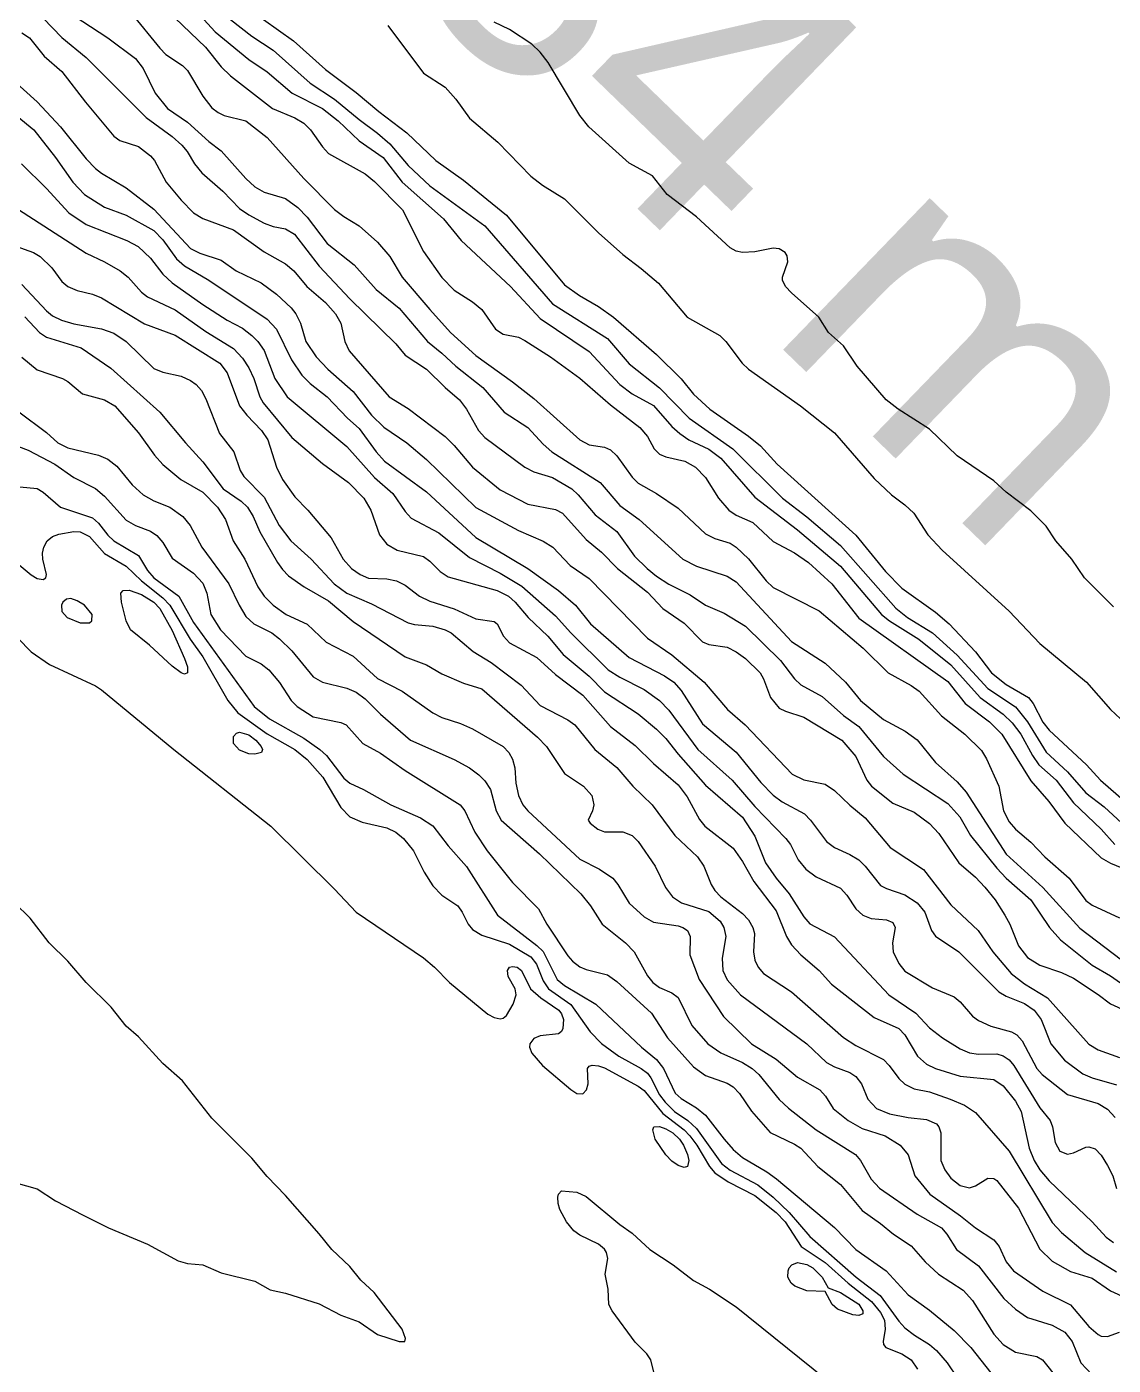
# Model space of a CAD drawing. Extents: x 474277 to 475042, y 254928 to 255625.
# Drawn here: x 474709.05 to 474736.22, y 255035.73 to 255069.19 of the extents above; entities that cross this region are included whole.
import ezdxf

# ---------------------------------------------------------------- set-up
doc = ezdxf.new("R2010")
doc.units = 0
doc.header["$MEASUREMENT"] = 0
doc.layers.add('BaseMapV2_DTM_export_MonNov09090547073261 — entities', color=1, linetype='CONTINUOUS')
doc.styles.get("Standard").update_dxf_attribs({"font": 'romans.shx'})

msp = doc.modelspace()

# ---------------------------------------------------------------- linework, layer by layer
at = {"layer": 'BaseMapV2_DTM_export_MonNov09090547073261 — entities', "color": 15, "linetype": 'Continuous', "true_color": 0xb7484b}
for points in [[(474710.023, 255069.603, 85.5), (474711.084, 255068.913, 85.5), (474711.768, 255068.402, 85.5), (474711.967, 255068.146, 85.5), (474712.268, 255067.533, 85.5), (474712.574, 255067.149, 85.5), (474713.071, 255066.806, 85.5), (474713.608, 255066.319, 85.5), (474713.915, 255066.09, 85.5), (474714.528, 255065.402, 85.5), (474714.758, 255065.193, 85.5), (474714.988, 255065.058, 85.5), (474715.525, 255064.896, 85.5), (474715.832, 255064.673, 85.5), (474716.062, 255064.434, 85.5), (474716.563, 255063.776, 85.5), (474717.237, 255063.239, 85.5), (474717.792, 255062.625, 85.5), (474718.362, 255062.153, 85.5), (474719.07, 255061.322, 85.5), (474719.435, 255061.033, 85.5), (474719.779, 255060.709, 85.5), (474720.461, 255060.172, 85.5), (474720.992, 255059.558, 85.5), (474721.582, 255059.176, 85.5), (474721.966, 255058.754, 85.5), (474722.185, 255058.562, 85.5), (474723.391, 255057.795, 85.5), (474723.883, 255057.226, 85.5), (474724.369, 255056.875, 85.5), (474725.455, 255055.878, 85.5), (474725.799, 255055.703, 85.5), (474726.566, 255055.455, 85.5), (474726.796, 255055.317, 85.5), (474728.176, 255053.828, 85.5), (474729.02, 255053.285, 85.5), (474729.528, 255052.811, 85.5), (474729.901, 255052.351, 85.5), (474730.477, 255051.876, 85.5), (474731.022, 255051.584, 85.5), (474731.32, 255051.365, 85.5), (474731.78, 255050.795, 85.5), (474732.317, 255050.318, 85.5), (474732.547, 255050.061, 85.5), (474733.544, 255048.504, 85.5), (474734.464, 255047.673, 85.5), (474735.384, 255046.654, 85.5), (474736.841, 255045.547, 85.5)], [(474711.671, 255069.526, 85.25), (474712.381, 255068.656, 85.25), (474712.534, 255068.5, 85.25), (474712.946, 255068.223, 85.25), (474713.071, 255068.102, 85.25), (474713.458, 255067.456, 85.25), (474713.685, 255067.164, 85.25), (474713.838, 255067.044, 85.25), (474713.991, 255066.971, 85.25), (474714.53, 255066.843, 85.25), (474715.065, 255066.42, 85.25), (474715.985, 255065.401, 85.25), (474716.752, 255064.622, 85.25), (474716.982, 255064.447, 85.25), (474717.365, 255064.219, 85.25), (474717.825, 255063.809, 85.25), (474718.132, 255063.448, 85.25), (474718.438, 255062.932, 85.25), (474719.129, 255062.123, 85.25), (474719.65, 255061.552, 85.25), (474720.279, 255060.973, 85.25), (474721.199, 255060.319, 85.25), (474721.736, 255059.896, 85.25), (474722.886, 255058.868, 85.25), (474723.116, 255058.743, 85.25), (474723.499, 255058.679, 85.25), (474723.652, 255058.612, 85.25), (474723.806, 255058.468, 85.25), (474724.189, 255057.932, 85.25), (474724.343, 255057.779, 85.25), (474724.803, 255057.525, 85.25), (474725.339, 255057.153, 85.25), (474726.029, 255056.516, 85.25), (474726.259, 255056.402, 85.25), (474726.643, 255056.278, 85.25), (474726.796, 255056.186, 85.25), (474727.103, 255055.893, 85.25), (474727.542, 255055.341, 85.25), (474727.716, 255055.174, 85.25), (474728.866, 255054.591, 85.25), (474729.966, 255053.654, 85.25), (474730.596, 255053.041, 85.25), (474731.167, 255052.726, 85.25), (474731.371, 255052.581, 85.25), (474731.927, 255051.967, 85.25), (474732.512, 255051.507, 85.25), (474732.93, 255051.098, 85.25), (474733.054, 255050.894, 85.25), (474733.359, 255050.204, 85.25), (474733.477, 255049.591, 85.25), (474733.62, 255049.313, 85.25), (474733.774, 255049.136, 85.25), (474734.157, 255048.806, 85.25), (474734.512, 255048.44, 85.25), (474735.119, 255047.904, 85.25), (474735.537, 255047.347, 85.25), (474735.691, 255047.229, 85.25), (474736.381, 255046.917, 85.25)], [(474709.467, 255069.404, 85.75), (474709.927, 255068.921, 85.75), (474710.541, 255068.426, 85.75), (474712.035, 255066.919, 85.75), (474712.688, 255066.447, 85.75), (474712.934, 255066.229, 85.75), (474713.068, 255066.076, 85.75), (474713.249, 255065.769, 85.75), (474713.428, 255065.539, 85.75), (474713.952, 255065.079, 85.75), (474714.375, 255064.65, 85.75), (474714.605, 255064.488, 85.75), (474714.988, 255064.285, 85.75), (474715.218, 255064.2, 85.75), (474715.525, 255064.143, 85.75), (474715.747, 255064.006, 85.75), (474716.368, 255063.21, 85.75), (474717.135, 255062.394, 85.75), (474718.285, 255061.267, 85.75), (474718.515, 255060.984, 85.75), (474719.052, 255060.628, 85.75), (474719.512, 255060.17, 85.75), (474719.872, 255059.865, 85.75), (474720.049, 255059.633, 85.75), (474720.35, 255059.098, 85.75), (474720.509, 255058.923, 85.75), (474721.511, 255058.178, 85.75), (474721.736, 255058.068, 85.75), (474722.196, 255057.925, 85.75), (474722.679, 255057.642, 85.75), (474722.845, 255057.488, 85.75), (474723.269, 255056.992, 85.75), (474723.806, 255056.571, 85.75), (474724.254, 255055.955, 85.75), (474724.564, 255055.648, 85.75), (474724.803, 255055.458, 85.75), (474725.109, 255055.256, 85.75), (474725.646, 255054.987, 85.75), (474726.029, 255054.732, 85.75), (474726.49, 255054.534, 85.75), (474727.026, 255054.209, 85.75), (474727.897, 255053.348, 85.75), (474728.253, 255052.891, 85.75), (474728.406, 255052.74, 85.75), (474728.943, 255052.45, 85.75), (474729.48, 255051.973, 85.75), (474729.863, 255051.701, 85.75), (474730.477, 255050.946, 85.75), (474730.966, 255050.511, 85.75), (474732.087, 255049.772, 85.75), (474732.382, 255049.437, 85.75), (474732.656, 255048.977, 85.75), (474733.314, 255048.159, 85.75), (474733.547, 255047.904, 85.75), (474734.157, 255047.363, 85.75), (474734.626, 255046.677, 85.75), (474734.902, 255046.37, 85.75), (474735.691, 255045.735, 85.75), (474736.151, 255045.467, 85.75), (474737.267, 255044.683, 85.75)], [(474712.764, 255069.41, 85), (474713.519, 255068.683, 85), (474713.915, 255068.19, 85), (474714.145, 255067.968, 85), (474715.2, 255067.149, 85), (474715.755, 255066.918, 85), (474715.985, 255066.778, 85), (474716.151, 255066.613, 85), (474716.445, 255066.191, 85), (474716.598, 255066.026, 85), (474717.518, 255065.511, 85), (474717.748, 255065.322, 85), (474718.447, 255064.619, 85), (474718.975, 255063.575, 85), (474719.435, 255062.921, 85), (474719.742, 255062.606, 85), (474720.202, 255062.311, 85), (474720.432, 255062.127, 85), (474720.773, 255061.629, 85), (474720.969, 255061.507, 85), (474721.352, 255061.428, 85), (474721.506, 255061.35, 85), (474722.153, 255060.939, 85), (474722.886, 255060.404, 85), (474723.652, 255059.74, 85), (474724.387, 255059.175, 85), (474724.573, 255058.947, 85), (474724.745, 255058.638, 85), (474724.879, 255058.51, 85), (474725.033, 255058.439, 85), (474725.512, 255058.332, 85), (474725.772, 255058.178, 85), (474726.029, 255057.924, 85), (474726.348, 255057.411, 85), (474726.613, 255057.105, 85), (474726.796, 255056.985, 85), (474727.207, 255056.798, 85), (474727.716, 255056.321, 85), (474728.253, 255056.037, 85), (474728.598, 255055.801, 85), (474729.187, 255055.265, 85), (474729.863, 255054.409, 85), (474732.087, 255052.824, 85), (474732.516, 255052.274, 85), (474733.127, 255051.814, 85), (474733.432, 255051.507, 85), (474734.157, 255050.339, 85), (474734.607, 255049.821, 85), (474735.008, 255049.284, 85), (474735.921, 255048.418, 85), (474736.151, 255048.279, 85), (474736.764, 255048.03, 85)], [(474713.484, 255069.373, 84.75), (474713.761, 255069.064, 84.75), (474714.605, 255068.375, 84.75), (474715.065, 255068.066, 84.75), (474715.69, 255067.533, 84.75), (474716.445, 255067.148, 84.75), (474716.836, 255066.843, 84.75), (474717.365, 255066.343, 84.75), (474717.969, 255065.923, 84.75), (474718.442, 255065.309, 84.75), (474719.474, 255064.389, 84.75), (474719.918, 255063.852, 84.75), (474721.147, 255062.702, 84.75), (474721.889, 255061.902, 84.75), (474723.116, 255061.07, 84.75), (474723.881, 255060.249, 84.75), (474724.189, 255060.019, 84.75), (474724.726, 255059.721, 84.75), (474725.186, 255059.197, 84.75), (474725.385, 255059.022, 84.75), (474725.606, 255058.868, 84.75), (474726.106, 255058.629, 84.75), (474726.411, 255058.408, 84.75), (474727.256, 255057.435, 84.75), (474728.33, 255056.617, 84.75), (474729.403, 255055.711, 84.75), (474730.429, 255054.498, 84.75), (474730.63, 255054.337, 84.75), (474731.364, 255053.884, 84.75), (474732.164, 255053.244, 84.75), (474732.895, 255052.428, 84.75), (474733.467, 255052.004, 84.75), (474733.697, 255051.787, 84.75), (474733.909, 255051.507, 84.75), (474734.204, 255050.971, 84.75), (474734.365, 255050.741, 84.75), (474734.796, 255050.357, 84.75), (474735.231, 255049.793, 84.75), (474735.918, 255049.13, 84.75), (474736.262, 255048.747, 84.75)], [(474714.149, 255069.373, 84.5), (474714.681, 255068.957, 84.5), (474715.218, 255068.61, 84.5), (474716.138, 255067.779, 84.5), (474716.752, 255067.384, 84.5), (474717.365, 255066.872, 84.5), (474717.825, 255066.533, 84.5), (474718.132, 255066.263, 84.5), (474718.592, 255065.723, 84.5), (474719.129, 255065.218, 84.5), (474720.509, 255064.212, 84.5), (474722.196, 255062.264, 84.5), (474723.576, 255061.399, 84.5), (474724.113, 255060.765, 84.5), (474724.879, 255060.168, 84.5), (474725.621, 255059.405, 84.5), (474726.711, 255058.638, 84.5), (474727.951, 255057.411, 84.5), (474728.56, 255056.943, 84.5), (474729.403, 255056.226, 84.5), (474730.783, 255054.659, 84.5), (474731.077, 255054.421, 84.5), (474731.705, 255054.038, 84.5), (474732.317, 255053.484, 84.5), (474733.084, 255052.646, 84.5), (474733.774, 255052.193, 84.5), (474734.074, 255051.814, 84.5), (474734.541, 255051.059, 84.5), (474735.077, 255050.569, 84.5), (474735.537, 255050.039, 84.5), (474735.997, 255049.688, 84.5), (474736.764, 255048.98, 84.5)], [(474714.976, 255069.373, 84.25), (474715.727, 255068.836, 84.25), (474716.522, 255068.127, 84.25), (474717.288, 255067.552, 84.25), (474717.854, 255067.073, 84.25), (474718.554, 255066.536, 84.25), (474719.284, 255065.846, 84.25), (474719.972, 255065.36, 84.25), (474721.046, 255064.479, 84.25), (474722.502, 255062.744, 84.25), (474722.871, 255062.472, 84.25), (474723.346, 255062.198, 84.25), (474723.729, 255061.932, 84.25), (474724.803, 255060.997, 84.25), (474725.416, 255060.386, 84.25), (474725.723, 255060.007, 84.25), (474726.133, 255059.635, 84.25), (474727.103, 255058.955, 84.25), (474727.397, 255058.715, 84.25), (474727.819, 255058.255, 84.25), (474729.787, 255056.479, 84.25), (474730.525, 255055.571, 84.25), (474730.937, 255055.153, 84.25), (474731.78, 255054.557, 84.25), (474732.118, 255054.268, 84.25), (474732.777, 255053.567, 84.25), (474733.179, 255053.041, 84.25), (474733.544, 255052.745, 84.25), (474734.099, 255052.428, 84.25), (474734.216, 255052.274, 84.25), (474734.464, 255051.811, 84.25), (474734.617, 255051.61, 84.25), (474735.551, 255050.741, 84.25), (474735.903, 255050.357, 84.25), (474736.994, 255049.408, 84.25)], [(474718.085, 255069.22, 84), (474718.975, 255068.03, 84), (474719.512, 255067.684, 84), (474719.783, 255067.379, 84), (474720.125, 255066.908, 84), (474720.836, 255066.306, 84), (474721.659, 255065.459, 84), (474721.946, 255065.232, 84), (474722.502, 255064.893, 84), (474723.346, 255064.036, 84), (474723.959, 255063.497, 84), (474724.419, 255063.151, 84), (474724.848, 255062.779, 84), (474725.568, 255061.935, 84), (474726.387, 255061.475, 84), (474726.536, 255061.322, 84), (474726.94, 255060.785, 84), (474727.101, 255060.632, 84), (474728.404, 255059.712, 84), (474729.25, 255059.044, 84), (474730.247, 255057.895, 84), (474730.677, 255057.488, 84), (474731.013, 255057.237, 84), (474731.234, 255057.028, 84), (474731.587, 255056.491, 84), (474731.942, 255056.108, 84), (474733.62, 255054.581, 84), (474734.387, 255053.775, 84), (474735.555, 255052.811, 84), (474736.152, 255052.121, 84), (474736.657, 255051.661, 84)], [(474736.227, 255054.688, 84), (474735.504, 255055.418, 84), (474735.183, 255055.878, 84), (474734.786, 255056.338, 84), (474734.541, 255056.706, 84), (474734.157, 255057.093, 84), (474733.544, 255057.555, 84), (474733.237, 255057.837, 84), (474732.317, 255058.468, 84), (474731.627, 255059.129, 84), (474730.843, 255059.635, 84), (474730.542, 255059.865, 84), (474729.822, 255060.709, 84), (474729.48, 255061.213, 84), (474729.103, 255061.552, 84), (474728.86, 255061.935, 84), (474728.176, 255062.536, 84), (474728.026, 255062.702, 84), (474727.954, 255062.856, 84), (474727.95, 255062.932, 84), (474728.083, 255063.316, 84), (474728.064, 255063.469, 84), (474728.018, 255063.546, 84), (474727.87, 255063.642, 84), (474727.716, 255063.659, 84), (474727.256, 255063.561, 84), (474726.95, 255063.545, 84), (474726.796, 255063.578, 84), (474726.643, 255063.665, 84), (474725.799, 255064.44, 84), (474725.069, 255065.002, 84), (474724.699, 255065.462, 84), (474724.113, 255065.783, 84), (474723.111, 255066.689, 84), (474722.886, 255066.973, 84), (474722.089, 255068.3, 84), (474721.889, 255068.556, 84), (474721.683, 255068.76, 84), (474721.122, 255069.125, 84), (474720.739, 255069.309, 84)], [(474708.931, 255069.039, 86), (474709.12, 255068.913, 86), (474709.488, 255068.453, 86), (474709.929, 255068.069, 86), (474710.518, 255067.303, 86), (474711.231, 255066.453, 86), (474711.384, 255066.349, 86), (474711.844, 255066.195, 86), (474712.151, 255065.961, 86), (474712.247, 255065.846, 86), (474712.542, 255065.309, 86), (474712.918, 255064.859, 86), (474713.226, 255064.542, 86), (474713.455, 255064.4, 86), (474714.221, 255064.113, 86), (474714.988, 255063.561, 86), (474715.525, 255063.261, 86), (474715.732, 255063.086, 86), (474716.057, 255062.702, 86), (474716.522, 255062.297, 86), (474716.772, 255062.012, 86), (474716.91, 255061.782, 86), (474717.007, 255061.322, 86), (474717.117, 255061.092, 86), (474718.113, 255059.942, 86), (474718.592, 255059.646, 86), (474719.512, 255058.946, 86), (474719.742, 255058.725, 86), (474720.2, 255058.178, 86), (474720.892, 255057.617, 86), (474721.582, 255057.256, 86), (474722.272, 255057.122, 86), (474722.45, 255057.028, 86), (474723.039, 255056.37, 86), (474723.422, 255056.059, 86), (474723.823, 255055.648, 86), (474724.573, 255055.058, 86), (474724.956, 255054.645, 86), (474725.493, 255054.28, 86), (474725.953, 255053.815, 86), (474726.106, 255053.753, 86), (474726.566, 255053.68, 86), (474726.796, 255053.565, 86), (474727.026, 255053.398, 86), (474727.391, 255053.041, 86), (474727.479, 255052.888, 86), (474727.648, 255052.428, 86), (474727.87, 255052.157, 86), (474728.023, 255052.08, 86), (474728.483, 255051.933, 86), (474729.435, 255051.354, 86), (474729.787, 255050.951, 86), (474730.059, 255050.357, 86), (474730.176, 255050.204, 86), (474730.707, 255049.779, 86), (474731.243, 255049.555, 86), (474731.627, 255049.275, 86), (474731.857, 255049.023, 86), (474732.361, 255048.287, 86), (474732.777, 255047.932, 86), (474733.007, 255047.685, 86), (474733.269, 255047.367, 86), (474733.513, 255046.984, 86), (474733.636, 255046.754, 86), (474733.851, 255046.217, 86), (474734.08, 255045.926, 86), (474734.387, 255045.732, 86), (474734.924, 255045.548, 86), (474735.231, 255045.408, 86), (474735.844, 255045.003, 86), (474736.151, 255044.763, 86), (474736.534, 255044.587, 86)], [(474708.547, 255068.01, 86.25), (474709.314, 255067.317, 86.25), (474709.899, 255066.689, 86.25), (474710.541, 255065.892, 86.25), (474710.771, 255065.65, 86.25), (474710.924, 255065.528, 86.25), (474711.538, 255065.167, 86.25), (474712.228, 255064.629, 86.25), (474713.148, 255063.647, 86.25), (474713.378, 255063.528, 86.25), (474713.915, 255063.353, 86.25), (474714.291, 255063.086, 86.25), (474714.911, 255062.786, 86.25), (474715.295, 255062.509, 86.25), (474715.661, 255062.165, 86.25), (474715.784, 255062.012, 86.25), (474715.897, 255061.782, 86.25), (474716.032, 255061.322, 86.25), (474716.29, 255060.939, 86.25), (474716.581, 255060.632, 86.25), (474717.212, 255060.071, 86.25), (474717.676, 255059.482, 86.25), (474717.978, 255059.182, 86.25), (474718.554, 255058.792, 86.25), (474719.052, 255058.374, 86.25), (474720.279, 255057.174, 86.25), (474721.352, 255056.597, 86.25), (474721.966, 255056.335, 86.25), (474722.204, 255056.185, 86.25), (474722.644, 255055.725, 86.25), (474723.116, 255055.399, 86.25), (474724.573, 255053.909, 86.25), (474725.186, 255053.492, 86.25), (474725.996, 255052.811, 86.25), (474726.578, 255052.121, 86.25), (474727.017, 255051.737, 86.25), (474728.19, 255050.511, 86.25), (474728.483, 255050.369, 86.25), (474729.02, 255050.257, 86.25), (474729.25, 255050.102, 86.25), (474729.633, 255049.734, 86.25), (474730.017, 255049.419, 86.25), (474730.64, 255048.67, 86.25), (474731.473, 255048.12, 86.25), (474732.164, 255047.238, 86.25), (474732.842, 255046.6, 86.25), (474733.214, 255046.063, 86.25), (474733.669, 255045.527, 86.25), (474734.004, 255045.269, 86.25), (474734.576, 255044.913, 86.25), (474735.614, 255043.76, 86.25), (474735.844, 255043.613, 86.25), (474736.381, 255043.423, 86.25)], [(474708.394, 255067.295, 86.5), (474709.227, 255066.613, 86.5), (474709.774, 255065.924, 86.5), (474710.205, 255065.309, 86.5), (474710.496, 255065.002, 86.5), (474711.001, 255064.682, 86.5), (474711.538, 255064.479, 86.5), (474712.228, 255064.097, 86.5), (474712.458, 255063.864, 86.5), (474712.801, 255063.392, 86.5), (474712.995, 255063.212, 86.5), (474713.608, 255062.856, 86.5), (474715.065, 255061.884, 86.5), (474715.299, 255061.629, 86.5), (474715.67, 255060.862, 86.5), (474715.934, 255060.479, 86.5), (474716.138, 255060.276, 86.5), (474716.564, 255059.942, 86.5), (474717.075, 255059.405, 86.5), (474717.365, 255059.147, 86.5), (474717.792, 255058.562, 86.5), (474717.997, 255058.332, 86.5), (474719.052, 255057.562, 86.5), (474720.279, 255056.427, 86.5), (474721.586, 255055.648, 86.5), (474722.349, 255055.1, 86.5), (474722.771, 255054.728, 86.5), (474723.146, 255054.268, 86.5), (474724.113, 255053.425, 86.5), (474725.003, 255052.964, 86.5), (474725.23, 255052.811, 86.5), (474725.416, 255052.598, 86.5), (474725.953, 255051.765, 86.5), (474726.796, 255051.057, 86.5), (474727.41, 255050.295, 86.5), (474727.716, 255049.984, 86.5), (474727.946, 255049.812, 86.5), (474728.498, 255049.514, 86.5), (474728.651, 255049.36, 86.5), (474729.049, 255048.824, 86.5), (474729.249, 255048.67, 86.5), (474729.633, 255048.499, 86.5), (474729.863, 255048.362, 86.5), (474730.021, 255048.21, 86.5), (474730.4, 255047.728, 86.5), (474730.553, 255047.647, 86.5), (474731.013, 255047.495, 86.5), (474731.32, 255047.293, 86.5), (474731.511, 255047.06, 86.5), (474731.68, 255046.6, 86.5), (474731.78, 255046.459, 86.5), (474732.361, 255046.063, 86.5), (474733.36, 255045.067, 86.5), (474733.544, 255044.955, 86.5), (474734.004, 255044.777, 86.5), (474734.244, 255044.607, 86.5), (474734.418, 255044.377, 86.5), (474734.663, 255043.763, 86.5), (474735.001, 255043.356, 86.5), (474735.461, 255043.017, 86.5), (474735.691, 255042.917, 86.5), (474736.304, 255042.737, 86.5)], [(474708.918, 255065.769, 86.75), (474709.544, 255065.148, 86.75), (474710.101, 255064.542, 86.75), (474710.541, 255064.246, 86.75), (474711.559, 255063.852, 86.75), (474711.835, 255063.699, 86.75), (474712.151, 255063.41, 86.75), (474712.456, 255063.009, 86.75), (474712.688, 255062.787, 86.75), (474713.455, 255062.251, 86.75), (474714.066, 255061.859, 86.75), (474714.451, 255061.655, 86.75), (474714.685, 255061.475, 86.75), (474714.835, 255061.322, 86.75), (474714.988, 255061.099, 86.75), (474715.254, 255060.402, 86.75), (474715.562, 255059.942, 86.75), (474717.058, 255058.702, 86.75), (474717.748, 255057.924, 86.75), (474718.208, 255057.521, 86.75), (474718.515, 255057.075, 86.75), (474718.669, 255056.905, 86.75), (474719.359, 255056.544, 86.75), (474720.125, 255055.922, 86.75), (474720.892, 255055.529, 86.75), (474721.429, 255055.211, 86.75), (474722.272, 255054.468, 86.75), (474722.656, 255054.044, 86.75), (474723.589, 255053.118, 86.75), (474723.883, 255052.929, 86.75), (474724.496, 255052.624, 86.75), (474724.879, 255052.352, 86.75), (474725.109, 255052.111, 86.75), (474725.833, 255051.124, 86.75), (474726.693, 255050.357, 86.75), (474727.256, 255049.697, 86.75), (474728.032, 255048.9, 86.75), (474728.149, 255048.747, 86.75), (474728.339, 255048.364, 86.75), (474728.533, 255048.134, 86.75), (474728.79, 255047.944, 86.75), (474729.403, 255047.658, 86.75), (474729.557, 255047.484, 86.75), (474729.785, 255047.137, 86.75), (474729.962, 255046.984, 86.75), (474730.17, 255046.897, 86.75), (474730.553, 255046.865, 86.75), (474730.707, 255046.803, 86.75), (474730.768, 255046.677, 86.75), (474730.702, 255046.293, 86.75), (474730.72, 255046.063, 86.75), (474730.86, 255045.771, 86.75), (474731.013, 255045.581, 86.75), (474731.704, 255045.162, 86.75), (474732.24, 255044.943, 86.75), (474732.394, 255044.812, 86.75), (474732.7, 255044.455, 86.75), (474732.854, 255044.351, 86.75), (474733.16, 255044.21, 86.75), (474733.677, 255044.07, 86.75), (474733.814, 255043.993, 86.75), (474733.947, 255043.84, 86.75), (474734.308, 255043.15, 86.75), (474734.447, 255042.996, 86.75), (474735.077, 255042.503, 86.75), (474735.844, 255042.271, 86.75), (474736.074, 255042.136, 86.75), (474736.269, 255041.923, 86.75)], [(474708.701, 255064.715, 87), (474710.541, 255063.531, 87), (474711.001, 255063.312, 87), (474711.389, 255063.086, 87), (474711.588, 255062.932, 87), (474711.921, 255062.559, 87), (474712.074, 255062.438, 87), (474712.764, 255062.113, 87), (474713.531, 255061.575, 87), (474714.221, 255061.151, 87), (474714.451, 255060.903, 87), (474714.605, 255060.668, 87), (474714.731, 255060.402, 87), (474714.879, 255059.942, 87), (474714.967, 255059.788, 87), (474715.678, 255058.921, 87), (474716.445, 255058.275, 87), (474717.099, 255057.795, 87), (474717.479, 255057.411, 87), (474717.659, 255057.105, 87), (474717.873, 255056.491, 87), (474718.054, 255056.261, 87), (474718.318, 255056.108, 87), (474718.975, 255055.949, 87), (474719.129, 255055.836, 87), (474719.388, 255055.571, 87), (474719.589, 255055.439, 87), (474720.815, 255055.096, 87), (474721.099, 255054.958, 87), (474721.27, 255054.805, 87), (474721.589, 255054.421, 87), (474722.083, 255053.961, 87), (474722.469, 255053.501, 87), (474723.116, 255052.955, 87), (474723.499, 255052.566, 87), (474724.343, 255052.015, 87), (474724.803, 255051.634, 87), (474725.033, 255051.401, 87), (474725.339, 255051.01, 87), (474726.029, 255050.235, 87), (474726.95, 255049.431, 87), (474727.256, 255048.957, 87), (474727.523, 255048.287, 87), (474727.793, 255047.904, 87), (474728.117, 255047.52, 87), (474728.483, 255046.945, 87), (474728.636, 255046.764, 87), (474729.25, 255046.445, 87), (474730.612, 255044.99, 87), (474731.287, 255044.53, 87), (474731.627, 255044.165, 87), (474731.95, 255043.916, 87), (474732.394, 255043.642, 87), (474732.624, 255043.542, 87), (474732.854, 255043.505, 87), (474733.314, 255043.516, 87), (474733.467, 255043.469, 87), (474733.62, 255043.364, 87), (474733.735, 255043.226, 87), (474734.387, 255042.17, 87), (474734.642, 255041.846, 87), (474734.701, 255041.693, 87), (474734.771, 255041.301, 87), (474734.884, 255041.079, 87), (474735.077, 255041.011, 87), (474735.231, 255041.043, 87), (474735.537, 255041.185, 87), (474735.614, 255041.195, 87), (474735.767, 255041.14, 87), (474735.921, 255040.986, 87), (474736.074, 255040.728, 87), (474736.208, 255040.466, 87), (474736.304, 255040.153, 87)], [(474708.777, 255063.71, 87.25), (474709.22, 255063.546, 87.25), (474709.391, 255063.45, 87.25), (474709.683, 255063.162, 87.25), (474709.927, 255062.822, 87.25), (474710.081, 255062.697, 87.25), (474710.311, 255062.598, 87.25), (474710.694, 255062.506, 87.25), (474710.924, 255062.414, 87.25), (474711.998, 255061.763, 87.25), (474712.764, 255061.479, 87.25), (474713.88, 255060.785, 87.25), (474714.068, 255060.536, 87.25), (474714.373, 255059.712, 87.25), (474714.552, 255059.482, 87.25), (474714.926, 255059.098, 87.25), (474715.081, 255058.868, 87.25), (474715.3, 255058.178, 87.25), (474715.448, 255057.876, 87.25), (474715.755, 255057.437, 87.25), (474716.082, 255057.105, 87.25), (474716.668, 255056.415, 87.25), (474716.967, 255055.878, 87.25), (474717.172, 255055.648, 87.25), (474717.389, 255055.495, 87.25), (474717.595, 255055.411, 87.25), (474718.055, 255055.388, 87.25), (474718.3, 255055.341, 87.25), (474718.515, 255055.231, 87.25), (474718.872, 255054.958, 87.25), (474719.129, 255054.83, 87.25), (474719.742, 255054.638, 87.25), (474720.279, 255054.388, 87.25), (474720.739, 255054.323, 87.25), (474720.818, 255054.268, 87.25), (474720.976, 255053.961, 87.25), (474721.122, 255053.791, 87.25), (474721.812, 255053.424, 87.25), (474722.272, 255053, 87.25), (474722.962, 255052.484, 87.25), (474723.652, 255051.7, 87.25), (474724.266, 255051.227, 87.25), (474724.726, 255050.77, 87.25), (474725.339, 255050.238, 87.25), (474725.569, 255049.937, 87.25), (474725.876, 255049.372, 87.25), (474726.008, 255049.207, 87.25), (474726.72, 255048.659, 87.25), (474726.95, 255048.327, 87.25), (474727.233, 255047.827, 87.25), (474727.793, 255047.094, 87.25), (474728.053, 255046.447, 87.25), (474728.176, 255046.239, 87.25), (474728.406, 255045.993, 87.25), (474728.865, 255045.603, 87.25), (474729.173, 255045.258, 87.25), (474730.247, 255044.422, 87.25), (474730.862, 255044.147, 87.25), (474731.013, 255043.989, 87.25), (474731.326, 255043.456, 87.25), (474731.55, 255043.255, 87.25), (474731.78, 255043.146, 87.25), (474732.394, 255042.956, 87.25), (474733.237, 255042.872, 87.25), (474733.467, 255042.72, 87.25), (474733.774, 255042.331, 87.25), (474733.919, 255042.076, 87.25), (474734.116, 255041.156, 87.25), (474734.245, 255040.849, 87.25), (474734.385, 255040.619, 87.25), (474734.617, 255040.34, 87.25), (474735.691, 255039.32, 87.25), (474736.048, 255038.933, 87.25), (474736.227, 255038.802, 87.25)], [(474708.931, 255062.751, 87.5), (474709.544, 255062.089, 87.5), (474709.697, 255061.967, 87.5), (474709.925, 255061.859, 87.5), (474710.234, 255061.761, 87.5), (474710.924, 255061.642, 87.5), (474711.231, 255061.532, 87.5), (474711.535, 255061.322, 87.5), (474712.228, 255060.651, 87.5), (474712.458, 255060.556, 87.5), (474712.918, 255060.457, 87.5), (474713.148, 255060.351, 87.5), (474713.289, 255060.249, 87.5), (474713.42, 255060.095, 87.5), (474713.531, 255059.888, 87.5), (474713.872, 255059.022, 87.5), (474714.23, 255058.562, 87.5), (474714.389, 255058.102, 87.5), (474714.48, 255057.948, 87.5), (474714.988, 255057.43, 87.5), (474715.364, 255056.721, 87.5), (474715.657, 255056.338, 87.5), (474716.165, 255055.878, 87.5), (474716.736, 255055.265, 87.5), (474717.058, 255055.03, 87.5), (474717.672, 255054.768, 87.5), (474718.592, 255054.294, 87.5), (474718.745, 255054.252, 87.5), (474719.205, 255054.204, 87.5), (474719.512, 255054.115, 87.5), (474719.664, 255054.038, 87.5), (474720.215, 255053.578, 87.5), (474720.662, 255053.302, 87.5), (474721.417, 255052.734, 87.5), (474721.889, 255052.224, 87.5), (474722.579, 255051.868, 87.5), (474722.761, 255051.737, 87.5), (474723.259, 255051.124, 87.5), (474723.806, 255050.673, 87.5), (474724.212, 255050.204, 87.5), (474724.69, 255049.744, 87.5), (474725.262, 255048.977, 87.5), (474725.823, 255048.44, 87.5), (474725.985, 255048.21, 87.5), (474726.166, 255047.75, 87.5), (474726.258, 255047.597, 87.5), (474726.412, 255047.444, 87.5), (474726.95, 255047.027, 87.5), (474727.103, 255046.866, 87.5), (474727.213, 255046.677, 87.5), (474727.252, 255046.523, 87.5), (474727.226, 255046.063, 87.5), (474727.256, 255045.858, 87.5), (474727.341, 255045.68, 87.5), (474727.479, 255045.527, 87.5), (474728.176, 255045.069, 87.5), (474729.48, 255043.923, 87.5), (474729.787, 255043.728, 87.5), (474730.477, 255043.373, 87.5), (474730.621, 255043.226, 87.5), (474730.86, 255042.899, 87.5), (474731.013, 255042.759, 87.5), (474731.243, 255042.645, 87.5), (474731.627, 255042.562, 87.5), (474732.148, 255042.383, 87.5), (474732.506, 255042.23, 87.5), (474732.777, 255042.053, 87.5), (474733.62, 255041.087, 87.5), (474734.694, 255039.299, 87.5), (474734.924, 255039.049, 87.5), (474735.517, 255038.549, 87.5), (474736.304, 255038.067, 87.5)], [(474709.007, 255061.941, 87.75), (474709.372, 255061.552, 87.75), (474709.544, 255061.429, 87.75), (474710.414, 255061.169, 87.75), (474711.154, 255060.655, 87.75), (474712.384, 255059.558, 87.75), (474713.019, 255058.792, 87.75), (474713.455, 255058.316, 87.75), (474713.963, 255057.642, 87.75), (474714.417, 255057.335, 87.75), (474714.575, 255057.181, 87.75), (474714.718, 255056.951, 87.75), (474714.882, 255056.568, 87.75), (474715.324, 255055.801, 87.75), (474715.448, 255055.62, 87.75), (474715.601, 255055.465, 87.75), (474715.99, 255055.188, 87.75), (474716.598, 255054.844, 87.75), (474717.212, 255054.323, 87.75), (474718.515, 255053.441, 87.75), (474719.052, 255053.243, 87.75), (474719.435, 255053.015, 87.75), (474719.972, 255052.785, 87.75), (474720.432, 255052.643, 87.75), (474721.824, 255051.431, 87.75), (474722.047, 255051.201, 87.75), (474722.502, 255050.524, 87.75), (474722.979, 255050.204, 87.75), (474723.182, 255049.974, 87.75), (474723.235, 255049.744, 87.75), (474723.199, 255049.591, 87.75), (474723.095, 255049.36, 87.75), (474723.138, 255049.284, 87.75), (474723.337, 255049.13, 87.75), (474723.499, 255049.062, 87.75), (474723.959, 255049.068, 87.75), (474724.189, 255048.973, 87.75), (474724.345, 255048.824, 87.75), (474724.763, 255048.21, 87.75), (474725.029, 255047.674, 87.75), (474725.199, 255047.444, 87.75), (474725.429, 255047.29, 87.75), (474726.106, 255047.071, 87.75), (474726.394, 255046.83, 87.75), (474726.487, 255046.677, 87.75), (474726.535, 255046.447, 87.75), (474726.442, 255045.91, 87.75), (474726.457, 255045.603, 87.75), (474726.566, 255045.366, 87.75), (474726.901, 255044.99, 87.75), (474728.557, 255043.763, 87.75), (474729.055, 255043.303, 87.75), (474729.25, 255043.192, 87.75), (474729.633, 255043.047, 87.75), (474729.787, 255042.951, 87.75), (474729.929, 255042.766, 87.75), (474730.085, 255042.383, 87.75), (474730.299, 255042.153, 87.75), (474730.63, 255042.017, 87.75), (474731.09, 255041.922, 87.75), (474731.55, 255041.878, 87.75), (474731.802, 255041.77, 87.75), (474731.864, 255041.693, 87.75), (474731.908, 255041.54, 87.75), (474731.913, 255040.849, 87.75), (474732.01, 255040.619, 87.75), (474732.164, 255040.41, 87.75), (474732.394, 255040.227, 87.75), (474732.624, 255040.167, 87.75), (474732.777, 255040.213, 87.75), (474733.084, 255040.409, 87.75), (474733.237, 255040.401, 87.75), (474733.314, 255040.353, 87.75), (474733.85, 255039.661, 87.75), (474734.387, 255038.634, 87.75), (474734.694, 255038.33, 87.75), (474735.154, 255038.075, 87.75), (474735.691, 255037.906, 87.75), (474736.151, 255037.591, 87.75), (474736.534, 255037.413, 87.75)], [(474708.931, 255060.932, 88), (474709.314, 255060.612, 88), (474709.943, 255060.402, 88), (474710.081, 255060.325, 88), (474710.444, 255060.018, 88), (474711.001, 255059.863, 88), (474711.256, 255059.712, 88), (474711.844, 255059.037, 88), (474712.248, 255058.485, 88), (474712.458, 255058.248, 88), (474712.907, 255057.872, 88), (474713.455, 255057.561, 88), (474713.823, 255057.181, 88), (474714.02, 255056.875, 88), (474714.216, 255056.338, 88), (474714.504, 255055.878, 88), (474714.835, 255055.188, 88), (474714.99, 255054.958, 88), (474715.216, 255054.728, 88), (474715.54, 255054.498, 88), (474716.062, 255054.253, 88), (474716.539, 255053.808, 88), (474717.212, 255053.457, 88), (474717.825, 255052.899, 88), (474718.439, 255052.581, 88), (474719.21, 255052.044, 88), (474719.435, 255051.924, 88), (474719.895, 255051.774, 88), (474720.202, 255051.64, 88), (474720.969, 255051.197, 88), (474721.109, 255051.047, 88), (474721.199, 255050.882, 88), (474721.256, 255050.664, 88), (474721.28, 255050.281, 88), (474721.347, 255049.974, 88), (474721.454, 255049.744, 88), (474721.584, 255049.591, 88), (474722.886, 255048.382, 88), (474723.371, 255048.134, 88), (474723.708, 255047.904, 88), (474723.831, 255047.75, 88), (474724.113, 255047.286, 88), (474724.496, 255046.94, 88), (474724.726, 255046.806, 88), (474725.339, 255046.715, 88), (474725.462, 255046.677, 88), (474725.573, 255046.6, 88), (474725.645, 255046.447, 88), (474725.635, 255045.987, 88), (474725.869, 255045.373, 88), (474726.476, 255044.453, 88), (474727.18, 255043.766, 88), (474727.794, 255043.38, 88), (474728.33, 255042.936, 88), (474728.887, 255042.613, 88), (474729.026, 255042.46, 88), (474729.22, 255042.153, 88), (474729.591, 255041.846, 88), (474729.94, 255041.65, 88), (474730.522, 255041.463, 88), (474730.892, 255041.233, 88), (474731.09, 255040.995, 88), (474731.26, 255040.466, 88), (474731.632, 255040.006, 88), (474732.402, 255039.469, 88), (474732.777, 255039.169, 88), (474733.237, 255038.866, 88), (474733.371, 255038.703, 88), (474733.545, 255038.319, 88), (474733.727, 255038.089, 88), (474734.464, 255037.583, 88), (474735.154, 255037.24, 88), (474735.614, 255036.703, 88), (474735.844, 255036.496, 88), (474735.921, 255036.456, 88), (474736.074, 255036.446, 88), (474736.381, 255036.562, 88)], [(474708.854, 255059.568, 88.25), (474709.544, 255059.052, 88.25), (474709.826, 255058.792, 88.25), (474710.081, 255058.667, 88.25), (474710.847, 255058.485, 88.25), (474711.078, 255058.382, 88.25), (474711.308, 255058.207, 88.25), (474711.691, 255057.739, 88.25), (474711.965, 255057.488, 88.25), (474712.228, 255057.337, 88.25), (474712.629, 255057.181, 88.25), (474712.952, 255056.951, 88.25), (474713.135, 255056.721, 88.25), (474713.433, 255056.185, 88.25), (474714.107, 255055.265, 88.25), (474714.362, 255054.728, 88.25), (474714.528, 255054.448, 88.25), (474714.73, 255054.268, 88.25), (474715.18, 255054.038, 88.25), (474715.371, 255053.892, 88.25), (474715.678, 255053.588, 88.25), (474716.215, 255052.942, 88.25), (474716.445, 255052.81, 88.25), (474717.053, 255052.658, 88.25), (474717.288, 255052.554, 88.25), (474717.518, 255052.388, 88.25), (474717.902, 255052.004, 88.25), (474718.646, 255051.354, 88.25), (474719.742, 255050.876, 88.25), (474720.125, 255050.663, 88.25), (474720.355, 255050.492, 88.25), (474720.509, 255050.338, 88.25), (474720.646, 255050.127, 88.25), (474720.792, 255049.591, 88.25), (474720.913, 255049.36, 88.25), (474721.878, 255048.517, 88.25), (474722.909, 255047.52, 88.25), (474723.151, 255047.214, 88.25), (474723.439, 255046.754, 88.25), (474724.025, 255046.293, 88.25), (474724.238, 255046.063, 88.25), (474724.573, 255045.463, 88.25), (474724.71, 255045.297, 88.25), (474724.879, 255045.175, 88.25), (474725.186, 255045.043, 88.25), (474725.339, 255044.925, 88.25), (474725.685, 255044.223, 88.25), (474726.083, 255043.763, 88.25), (474726.413, 255043.539, 88.25), (474726.95, 255043.298, 88.25), (474727.192, 255043.15, 88.25), (474727.358, 255042.996, 88.25), (474727.87, 255042.372, 88.25), (474728.1, 255042.16, 88.25), (474728.79, 255041.62, 88.25), (474729.776, 255041.003, 88.25), (474729.9, 255040.849, 88.25), (474730.17, 255040.382, 88.25), (474730.376, 255040.159, 88.25), (474731.32, 255039.507, 88.25), (474731.923, 255039.163, 88.25), (474732.063, 255039.009, 88.25), (474732.3, 255038.626, 88.25), (474732.854, 255038.22, 88.25), (474733.489, 255037.399, 88.25), (474733.774, 255037.13, 88.25), (474734.08, 255036.922, 88.25), (474734.694, 255036.734, 88.25), (474735.015, 255036.556, 88.25), (474735.197, 255036.326, 88.25), (474735.41, 255035.789, 88.25), (474735.691, 255035.493, 88.25)], [(474708.605, 255058.792, 88.5), (474709.084, 255058.606, 88.5), (474709.759, 255058.255, 88.5), (474710.234, 255057.925, 88.5), (474710.771, 255057.648, 88.5), (474711.001, 255057.458, 88.5), (474711.538, 255056.854, 88.5), (474711.768, 255056.722, 88.5), (474712.151, 255056.583, 88.5), (474712.304, 255056.474, 88.5), (474712.458, 255056.296, 88.5), (474712.688, 255055.908, 88.5), (474713.225, 255055.534, 88.5), (474713.455, 255055.283, 88.5), (474713.556, 255055.035, 88.5), (474713.657, 255054.498, 88.5), (474713.901, 255054.114, 88.5), (474714.528, 255053.46, 88.5), (474714.911, 255053.263, 88.5), (474715.106, 255053.118, 88.5), (474715.371, 255052.796, 88.5), (474715.665, 255052.351, 88.5), (474715.815, 255052.198, 88.5), (474716.215, 255051.942, 88.5), (474716.905, 255051.795, 88.5), (474717.038, 255051.737, 88.5), (474717.456, 255051.277, 88.5), (474717.902, 255051.032, 88.5), (474718.515, 255050.6, 88.5), (474719.892, 255049.744, 88.5), (474720.008, 255049.591, 88.5), (474720.258, 255049.054, 88.5), (474720.564, 255048.594, 88.5), (474721.199, 255047.795, 88.5), (474721.847, 255047.137, 88.5), (474722.062, 255046.754, 88.5), (474722.579, 255045.97, 88.5), (474722.696, 255045.833, 88.5), (474722.886, 255045.694, 88.5), (474723.039, 255045.625, 88.5), (474723.576, 255045.491, 88.5), (474723.806, 255045.323, 88.5), (474724.672, 255044.53, 88.5), (474725.079, 255043.916, 88.5), (474725.723, 255043.188, 88.5), (474726.029, 255042.972, 88.5), (474726.566, 255042.786, 88.5), (474726.72, 255042.691, 88.5), (474726.873, 255042.527, 88.5), (474727.18, 255042.084, 88.5), (474727.64, 255041.552, 88.5), (474728.253, 255041.259, 88.5), (474728.408, 255041.156, 88.5), (474728.835, 255040.696, 88.5), (474729.403, 255040.25, 88.5), (474729.94, 255039.596, 88.5), (474730.4, 255039.278, 88.5), (474730.726, 255039.009, 88.5), (474731.167, 255038.718, 88.5), (474731.515, 255038.319, 88.5), (474731.85, 255038.012, 88.5), (474732.47, 255037.605, 88.5), (474732.7, 255037.353, 88.5), (474733.237, 255036.508, 88.5), (474733.467, 255036.249, 88.5), (474733.774, 255036.058, 88.5), (474734.31, 255035.949, 88.5), (474734.454, 255035.865, 88.5), (474734.847, 255035.371, 88.5)], [(474708.701, 255057.704, 88.75), (474709.314, 255057.65, 88.75), (474709.467, 255057.554, 88.75), (474709.897, 255057.181, 88.75), (474710.694, 255056.916, 88.75), (474710.848, 255056.785, 88.75), (474711.078, 255056.483, 88.75), (474711.23, 255056.338, 88.75), (474711.844, 255055.97, 88.75), (474712.074, 255055.601, 88.75), (474712.229, 255055.418, 88.75), (474712.852, 255054.958, 88.75), (474713.225, 255054.3, 88.75), (474714.737, 255052.198, 88.75), (474715.127, 255051.891, 88.75), (474715.985, 255051.409, 88.75), (474716.385, 255051.124, 88.75), (474716.552, 255050.971, 88.75), (474716.982, 255050.404, 88.75), (474717.135, 255050.279, 88.75), (474717.471, 255050.127, 88.75), (474718.153, 255049.744, 88.75), (474718.899, 255049.418, 88.75), (474719.205, 255049.215, 88.75), (474719.589, 255048.716, 88.75), (474720.049, 255048.199, 88.75), (474720.824, 255046.984, 88.75), (474721.812, 255046.224, 88.75), (474721.966, 255046.074, 88.75), (474722.317, 255045.373, 88.75), (474722.502, 255045.221, 88.75), (474723.287, 255044.76, 88.75), (474724.427, 255043.686, 88.75), (474724.803, 255043.372, 88.75), (474724.973, 255043.15, 88.75), (474725.271, 255042.536, 88.75), (474725.416, 255042.397, 88.75), (474725.799, 255042.167, 88.75), (474726.029, 255041.982, 88.75), (474726.49, 255041.38, 88.75), (474726.72, 255041.127, 88.75), (474726.952, 255040.926, 88.75), (474727.563, 255040.565, 88.75), (474727.805, 255040.389, 88.75), (474729.25, 255039.176, 88.75), (474729.786, 255038.626, 88.75), (474730.546, 255038.089, 88.75), (474731.09, 255037.49, 88.75), (474731.627, 255037.107, 88.75), (474732.24, 255036.596, 88.75), (474732.657, 255036.172, 88.75), (474733.16, 255035.545, 88.75)], [(474708.471, 255056.064, 89), (474709.161, 255055.494, 89), (474709.314, 255055.4, 89), (474709.467, 255055.371, 89), (474709.531, 255055.418, 89), (474709.55, 255055.495, 89), (474709.454, 255055.878, 89), (474709.447, 255056.031, 89), (474709.478, 255056.185, 89), (474709.562, 255056.338, 89), (474709.697, 255056.45, 89), (474709.851, 255056.511, 89), (474710.234, 255056.572, 89), (474710.389, 255056.568, 89), (474710.618, 255056.446, 89), (474711.001, 255056.02, 89), (474711.538, 255055.711, 89), (474711.924, 255055.341, 89), (474712.458, 255054.916, 89), (474712.63, 255054.728, 89), (474713.143, 255053.884, 89), (474713.455, 255053.441, 89), (474714.078, 255052.351, 89), (474714.33, 255052.044, 89), (474715.065, 255051.514, 89), (474715.755, 255051.124, 89), (474716.062, 255050.876, 89), (474716.457, 255050.434, 89), (474716.905, 255049.676, 89), (474717.135, 255049.44, 89), (474717.442, 255049.304, 89), (474718.055, 255049.165, 89), (474718.281, 255049.054, 89), (474718.476, 255048.9, 89), (474718.727, 255048.594, 89), (474718.988, 255048.057, 89), (474719.205, 255047.72, 89), (474719.435, 255047.481, 89), (474719.834, 255047.214, 89), (474719.943, 255047.06, 89), (474720.087, 255046.754, 89), (474720.202, 255046.621, 89), (474720.432, 255046.485, 89), (474721.122, 255046.257, 89), (474721.659, 255045.945, 89), (474721.802, 255045.757, 89), (474721.966, 255045.343, 89), (474722.103, 255045.143, 89), (474722.656, 255044.747, 89), (474723.139, 255044.07, 89), (474723.422, 255043.777, 89), (474723.861, 255043.456, 89), (474724.419, 255043.149, 89), (474724.573, 255043.029, 89), (474724.662, 255042.92, 89), (474724.879, 255042.494, 89), (474725.013, 255042.306, 89), (474725.252, 255042.076, 89), (474725.584, 255041.846, 89), (474725.799, 255041.651, 89), (474726.429, 255040.773, 89), (474726.643, 255040.607, 89), (474727.333, 255040.24, 89), (474727.716, 255039.932, 89), (474728.12, 255039.546, 89), (474728.636, 255038.95, 89), (474729.795, 255037.936, 89), (474730.397, 255037.476, 89), (474730.86, 255036.835, 89), (474731.013, 255036.665, 89), (474731.253, 255036.479, 89), (474731.627, 255036.249, 89), (474731.802, 255036.096, 89), (474732.071, 255035.789, 89), (474732.324, 255035.405, 89)], [(474707.121, 255055.648, 89.25), (474709.161, 255053.569, 89.25), (474709.621, 255053.249, 89.25), (474710.771, 255052.716, 89.25), (474710.924, 255052.616, 89.25), (474712.728, 255051.124, 89.25), (474715.155, 255049.207, 89.25), (474716.752, 255047.634, 89.25), (474717.288, 255047.058, 89.25), (474718.975, 255045.914, 89.25), (474719.249, 255045.68, 89.25), (474719.62, 255045.297, 89.25), (474720.585, 255044.51, 89.25), (474720.739, 255044.426, 89.25), (474720.892, 255044.393, 89.25), (474720.969, 255044.411, 89.25), (474721.046, 255044.472, 89.25), (474721.22, 255044.76, 89.25), (474721.295, 255044.99, 89.25), (474721.264, 255045.143, 89.25), (474721.09, 255045.45, 89.25), (474721.072, 255045.603, 89.25), (474721.122, 255045.68, 89.25), (474721.199, 255045.7, 89.25), (474721.314, 255045.68, 89.25), (474721.421, 255045.603, 89.25), (474721.647, 255045.143, 89.25), (474721.907, 255044.913, 89.25), (474722.358, 255044.607, 89.25), (474722.426, 255044.52, 89.25), (474722.473, 255044.377, 89.25), (474722.456, 255044.147, 89.25), (474722.426, 255044.073, 89.25), (474722.349, 255044.014, 89.25), (474721.889, 255043.968, 89.25), (474721.736, 255043.897, 89.25), (474721.629, 255043.763, 89.25), (474721.626, 255043.686, 89.25), (474721.684, 255043.533, 89.25), (474721.948, 255043.226, 89.25), (474722.656, 255042.622, 89.25), (474722.809, 255042.524, 89.25), (474722.962, 255042.519, 89.25), (474723.053, 255042.613, 89.25), (474723.093, 255042.766, 89.25), (474723.076, 255043.15, 89.25), (474723.116, 255043.207, 89.25), (474723.192, 255043.234, 89.25), (474723.346, 255043.22, 89.25), (474723.499, 255043.166, 89.25), (474724.343, 255042.711, 89.25), (474724.496, 255042.596, 89.25), (474724.956, 255042.024, 89.25), (474725.489, 255041.616, 89.25), (474725.638, 255041.463, 89.25), (474725.812, 255041.233, 89.25), (474726.122, 255040.696, 89.25), (474726.258, 255040.543, 89.25), (474726.595, 255040.313, 89.25), (474727.256, 255039.974, 89.25), (474727.793, 255039.548, 89.25), (474728.019, 255039.316, 89.25), (474728.419, 255038.703, 89.25), (474729.02, 255038.299, 89.25), (474729.591, 255037.782, 89.25), (474730.177, 255037.322, 89.25), (474730.4, 255037.05, 89.25), (474730.499, 255036.862, 89.25), (474730.522, 255036.632, 89.25), (474730.467, 255036.326, 89.25), (474730.479, 255036.249, 89.25), (474730.533, 255036.172, 89.25), (474730.937, 255036.014, 89.25), (474731.172, 255035.865, 89.25), (474731.324, 255035.635, 89.25)], [(474713.072, 255053.041, 89.25), (474712.995, 255053.011, 89.25), (474712.918, 255053.041, 89.25), (474712.688, 255053.205, 89.25), (474712.12, 255053.731, 89.25), (474711.643, 255054.114, 89.25), (474711.537, 255054.344, 89.25), (474711.426, 255054.805, 89.25), (474711.408, 255055.035, 89.25), (474711.461, 255055.096, 89.25), (474711.614, 255055.104, 89.25), (474711.921, 255054.999, 89.25), (474712.228, 255054.805, 89.25), (474712.383, 255054.651, 89.25), (474712.688, 255054.101, 89.25), (474712.995, 255053.399, 89.25), (474713.073, 255053.194, 89.25), (474713.072, 255053.041, 89.25)], [(474710.618, 255054.294, 89), (474710.684, 255054.344, 89), (474710.686, 255054.498, 89), (474710.493, 255054.728, 89), (474710.311, 255054.841, 89), (474710.157, 255054.896, 89), (474710.044, 255054.881, 89), (474709.956, 255054.805, 89), (474709.918, 255054.728, 89), (474709.926, 255054.574, 89), (474710.065, 255054.421, 89), (474710.388, 255054.291, 89), (474710.618, 255054.294, 89)], [(474714.92, 255051.047, 89.25), (474714.758, 255051.011, 89.25), (474714.605, 255051.019, 89.25), (474714.375, 255051.108, 89.25), (474714.223, 255051.277, 89.25), (474714.221, 255051.447, 89.25), (474714.298, 255051.533, 89.25), (474714.375, 255051.555, 89.25), (474714.605, 255051.494, 89.25), (474714.784, 255051.354, 89.25), (474714.914, 255051.201, 89.25), (474714.944, 255051.124, 89.25), (474714.92, 255051.047, 89.25)], [(474708.777, 255040.292, 89.25), (474709.314, 255040.145, 89.25), (474709.774, 255039.842, 89.25), (474710.464, 255039.481, 89.25), (474711.1, 255039.163, 89.25), (474712.074, 255038.756, 89.25), (474712.841, 255038.342, 89.25), (474713.071, 255038.274, 89.25), (474713.457, 255038.242, 89.25), (474713.915, 255038.041, 89.25), (474714.758, 255037.831, 89.25), (474715.141, 255037.618, 89.25), (474715.525, 255037.535, 89.25), (474716.368, 255037.268, 89.25), (474716.905, 255036.986, 89.25), (474717.365, 255036.814, 89.25), (474717.825, 255036.497, 89.25), (474718.362, 255036.328, 89.25), (474718.504, 255036.326, 89.25), (474718.523, 255036.402, 89.25), (474718.438, 255036.632, 89.25), (474717.744, 255037.552, 89.25), (474717.407, 255037.859, 89.25), (474717.135, 255038.201, 89.25), (474716.685, 255038.626, 89.25), (474716.368, 255039.019, 89.25), (474715.525, 255039.977, 89.25), (474715.065, 255040.452, 89.25), (474714.681, 255040.912, 89.25), (474713.685, 255041.907, 89.25), (474712.944, 255042.843, 89.25), (474712.458, 255043.275, 89.25), (474711.844, 255043.944, 89.25), (474711.538, 255044.208, 89.25), (474711.167, 255044.683, 89.25), (474710.538, 255045.297, 89.25), (474710.079, 255045.833, 89.25), (474709.615, 255046.293, 89.25), (474709.138, 255046.907, 89.25), (474708.746, 255047.29, 89.25)], [(474725.573, 255040.696, 89.5), (474725.493, 255040.674, 89.5), (474725.339, 255040.725, 89.5), (474725.186, 255040.833, 89.5), (474725.033, 255040.994, 89.5), (474724.77, 255041.386, 89.5), (474724.71, 255041.616, 89.5), (474724.732, 255041.693, 89.5), (474724.879, 255041.699, 89.5), (474725.033, 255041.64, 89.5), (474725.205, 255041.54, 89.5), (474725.374, 255041.386, 89.5), (474725.479, 255041.233, 89.5), (474725.578, 255041.003, 89.5), (474725.609, 255040.849, 89.5), (474725.573, 255040.696, 89.5)], [(474724.73, 255035.559, 89.5), (474724.662, 255035.865, 89.5), (474724.56, 255036.019, 89.5), (474724.266, 255036.307, 89.5), (474723.691, 255037.092, 89.5), (474723.607, 255037.246, 89.5), (474723.588, 255037.629, 89.5), (474723.517, 255038.012, 89.5), (474723.581, 255038.396, 89.5), (474723.552, 255038.549, 89.5), (474723.499, 255038.63, 89.5), (474723.346, 255038.756, 89.5), (474722.886, 255038.986, 89.5), (474722.732, 255039.092, 89.5), (474722.553, 255039.316, 89.5), (474722.381, 255039.623, 89.5), (474722.339, 255039.776, 89.5), (474722.336, 255039.929, 89.5), (474722.351, 255040.006, 89.5), (474722.426, 255040.091, 89.5), (474722.809, 255040.06, 89.5), (474723.039, 255039.951, 89.5), (474723.883, 255039.247, 89.5), (474724.189, 255039.032, 89.5), (474724.63, 255038.626, 89.5), (474725.217, 255038.242, 89.5), (474725.723, 255037.852, 89.5), (474726.126, 255037.629, 89.5), (474726.796, 255037.191, 89.5), (474729.02, 255035.397, 89.5)], [(474729.957, 255037.016, 89.5), (474729.863, 255036.972, 89.5), (474729.71, 255036.988, 89.5), (474729.327, 255037.136, 89.5), (474729.197, 255037.246, 89.5), (474729.02, 255037.573, 89.5), (474728.56, 255037.593, 89.5), (474728.256, 255037.706, 89.5), (474728.166, 255037.782, 89.5), (474728.088, 255037.936, 89.5), (474728.089, 255038.089, 89.5), (474728.121, 255038.166, 89.5), (474728.187, 255038.242, 89.5), (474728.33, 255038.296, 89.5), (474728.56, 255038.253, 89.5), (474728.713, 255038.17, 89.5), (474728.946, 255037.936, 89.5), (474729.097, 255037.663, 89.5), (474729.403, 255037.549, 89.5), (474729.863, 255037.254, 89.5), (474729.961, 255037.092, 89.5), (474729.957, 255037.016, 89.5)]]:
    msp.add_polyline3d(points, dxfattribs=at)

# ---------------------------------------------------------------- texts
at = {"layer": 'BaseMapV2_DTM_export_MonNov09090547073261 — entities', "color": 250, "true_color": 0x323232, "insert": (474718.111, 255070.52), "char_height": 0.2, "width": 17.61571, "attachment_point": 7, "rotation": 315.9397}
msp.add_mtext('\\fOpen Sans|i0|b0;\\H7.02279;84\\~m', dxfattribs=at)

doc.saveas('drawing.dxf')
